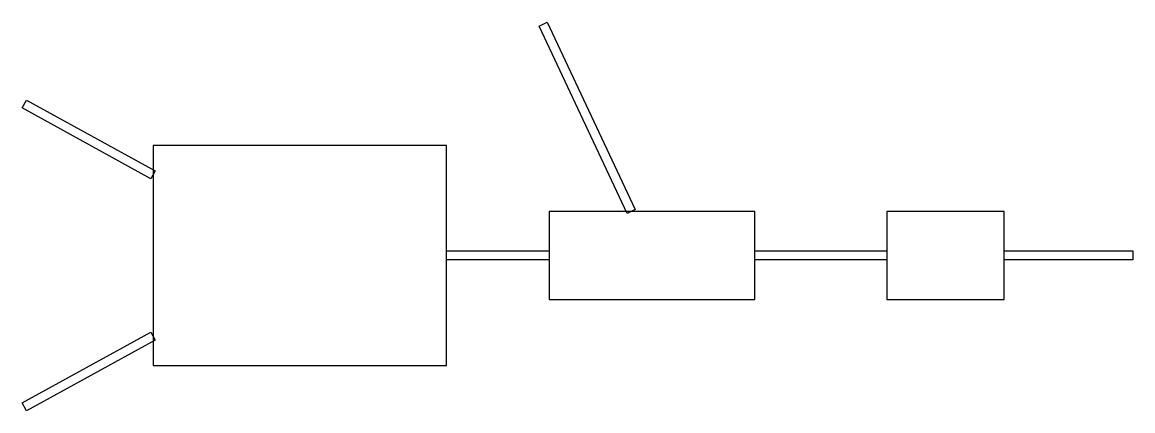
# Model space of a CAD drawing. Header units: millimetres. Extents: x 2.7 to 27.3, y 5.1 to 13.7.
import ezdxf

# ---------------------------------------------------------------- set-up
doc = ezdxf.new("R2010")
doc.units = ezdxf.units.MM
doc.layers.add('CHAMBERS', color=5, linetype='CONTINUOUS')
doc.layers.add('CHANNELS', color=3, linetype='CONTINUOUS')

msp = doc.modelspace()

# ---------------------------------------------------------------- linework, layer by layer
at = {"layer": 'CHAMBERS'}
for p, q in [((12.0805, 10.9445), (5.5915, 10.9445)), ((5.5915, 10.9445), (5.5915, 6.0775)), ((12.0805, 6.0775), (12.0805, 10.9445)), ((18.893, 9.4845), (14.351, 9.4845)), ((14.351, 9.4845), (14.351, 7.5375)), ((18.893, 7.5375), (18.893, 9.4845)), ((24.409, 9.4845), (21.813, 9.4845)), ((21.813, 9.4845), (21.813, 7.5375)), ((24.409, 7.5375), (24.409, 9.4845)), ((14.351, 7.5375), (18.893, 7.5375)), ((21.813, 7.5375), (24.409, 7.5375)), ((5.5915, 6.0775), (12.0805, 6.0775))]:
    msp.add_line(p, q, dxfattribs=at)
at = {"layer": 'CHANNELS'}
for p, q in [((14.1247, 13.5844), (14.3057, 13.6696)), ((16.0735, 9.4419), (14.1247, 13.5844)), ((14.3057, 13.6696), (16.2545, 9.5271)), ((2.6988, 11.7724), (2.7952, 11.9476)), ((2.7952, 11.9476), (5.6397, 10.3831)), ((5.5433, 10.2079), (2.6988, 11.7724)), ((5.6397, 10.3831), (5.5433, 10.2079)), ((16.2545, 9.5271), (16.0735, 9.4419)), ((12.0805, 8.611), (14.351, 8.611)), ((12.0805, 8.411), (12.0805, 8.611)), ((14.351, 8.611), (14.351, 8.411)), ((18.893, 8.611), (21.813, 8.611)), ((18.893, 8.411), (18.893, 8.611)), ((21.813, 8.611), (21.813, 8.411)), ((24.409, 8.611), (27.253, 8.611)), ((24.409, 8.411), (24.409, 8.611)), ((27.253, 8.611), (27.253, 8.411)), ((14.351, 8.411), (12.0805, 8.411)), ((21.813, 8.411), (18.893, 8.411)), ((27.253, 8.411), (24.409, 8.411)), ((2.6988, 5.2496), (5.5433, 6.8141)), ((5.6397, 6.6389), (2.7952, 5.0744)), ((5.5433, 6.8141), (5.6397, 6.6389)), ((2.7952, 5.0744), (2.6988, 5.2496))]:
    msp.add_line(p, q, dxfattribs=at)

doc.saveas('drawing.dxf')
